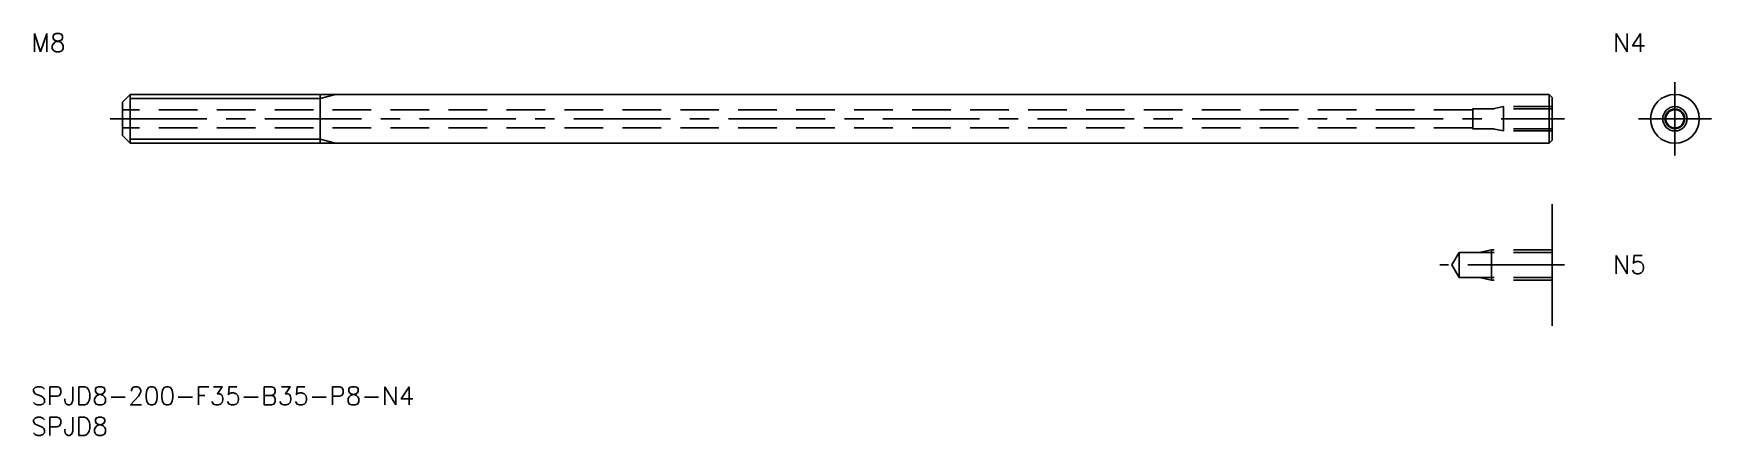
# Model space of a CAD drawing. Extents: x 0 to 276, y -8 to 58.
import ezdxf

# ---------------------------------------------------------------- set-up
doc = ezdxf.new("R2010")
doc.units = 0
doc.header["$LTSCALE"] = 0.5
doc.linetypes.add('CENTER', pattern=[50.8, 31.75, -6.35, 6.35, -6.35])
doc.linetypes.add('DASHED', pattern=[19.05, 12.7, -6.35])
for name, color, linetype in [('MSM_CENTER', 1, 'CENTER'), ('MSM_CONTINUOUS', 7, 'CONTINUOUS'), ('MSM_DASHED', 4, 'DASHED'), ('MSM_NARROW', 5, 'CONTINUOUS'), ('MSM_PART_NUMBER', 7, 'CONTINUOUS')]:
    doc.layers.add(name, color=color, linetype=linetype)
doc.styles.get("Standard").update_dxf_attribs({"font": 'txt.shx', "height": 1, "bigfont": 'bigfont.shx'})

# ---------------------------------------------------------------- blocks, each defined once
blk = doc.blocks.new('*U4')
at = {"layer": 'MSM_PART_NUMBER'}
blk.add_text('SPJD8-200-F35-B35-P8-N4', height=3, dxfattribs=at).set_placement((0, -3))
blk = doc.blocks.new('*U5')
at = {"layer": 'MSM_PART_NUMBER'}
blk.add_text('SPJD8', height=3, dxfattribs=at).set_placement((0, -8))
blk = doc.blocks.new('*U6')
at = {"layer": 'MSM_PART_NUMBER'}
blk.add_text('M8', height=3, dxfattribs=at).set_placement((0, 55))
blk = doc.blocks.new('*U7')
at = {"layer": 'MSM_PART_NUMBER'}
blk.add_text('N4', height=3, dxfattribs=at).set_placement((260, 55))
blk = doc.blocks.new('*U8')
at = {"layer": 'MSM_PART_NUMBER'}
blk.add_text('N5', height=3, dxfattribs=at).set_placement((260, 18.56))

msp = doc.modelspace()

# ---------------------------------------------------------------- linework, layer by layer
at = {"layer": 'MSM_CENTER'}
for p, q in [((270.16, 50), (270.16, 38)), ((13, 44), (252, 44)), ((264.16, 44), (276.16, 44)), ((252, 20), (231.5, 20))]:
    msp.add_line(p, q, dxfattribs=at)
at = {"layer": 'MSM_CONTINUOUS'}
for p, q in [((16.25, 48), (15, 46.75)), ((249.5, 48), (16.25, 48)), ((16.25, 48), (16.25, 40)), ((47.5, 48), (47.5, 40)), ((249.5, 48), (249.5, 40)), ((250, 47.5), (249.5, 48)), ((250, 47.5), (250, 40.5)), ((15, 41.25), (15, 46.75)), ((16.25, 40), (15, 41.25)), ((249.5, 40), (16.25, 40)), ((249.5, 40), (250, 40.5)), ((250, 30), (250, 10))]:
    msp.add_line(p, q, dxfattribs=at)
for radius in [4, 1.62, 1.5]:
    msp.add_circle((270.16, 44), radius, dxfattribs=at)
at = {"layer": 'MSM_DASHED'}
for p, q in [((236.87, 45.5), (15, 45.5)), ((236.94, 45.62), (236.87, 45.5)), ((250, 45.62), (236.94, 45.62)), ((236.94, 42.38), (236.94, 45.62)), ((242, 46), (240.25, 45.62)), ((250, 46), (242, 46)), ((242, 42), (242, 46)), ((236.87, 42.5), (15, 42.5)), ((236.94, 42.38), (236.87, 42.5)), ((250, 42.38), (236.94, 42.38)), ((242, 42), (240.25, 42.38)), ((250, 42), (242, 42)), ((234.69, 22.07), (233.5, 20)), ((250, 22.07), (234.69, 22.07)), ((234.69, 17.93), (234.69, 22.07)), ((240, 22.5), (238, 22.07)), ((250, 22.5), (240, 22.5)), ((240, 17.5), (240, 22.5)), ((234.69, 17.93), (233.5, 20)), ((250, 17.93), (234.69, 17.93)), ((240, 17.5), (238, 17.93)), ((250, 17.5), (240, 17.5))]:
    msp.add_line(p, q, dxfattribs=at)
at = {"layer": 'MSM_NARROW'}
for p, q in [((47.5, 47.32), (16.25, 47.32)), ((47.5, 47.32), (50, 48)), ((47.5, 40.68), (16.25, 40.68)), ((47.5, 40.68), (50, 40))]:
    msp.add_line(p, q, dxfattribs=at)
msp.add_circle((270.16, 44), 2, dxfattribs=at)

# ---------------------------------------------------------------- block references
at = {"layer": 'MSM_CONTINUOUS'}
for name in ['*U6', '*U7', '*U8', '*U4', '*U5']:
    msp.add_blockref(name, (0, 0), dxfattribs=at)

doc.saveas('drawing.dxf')
